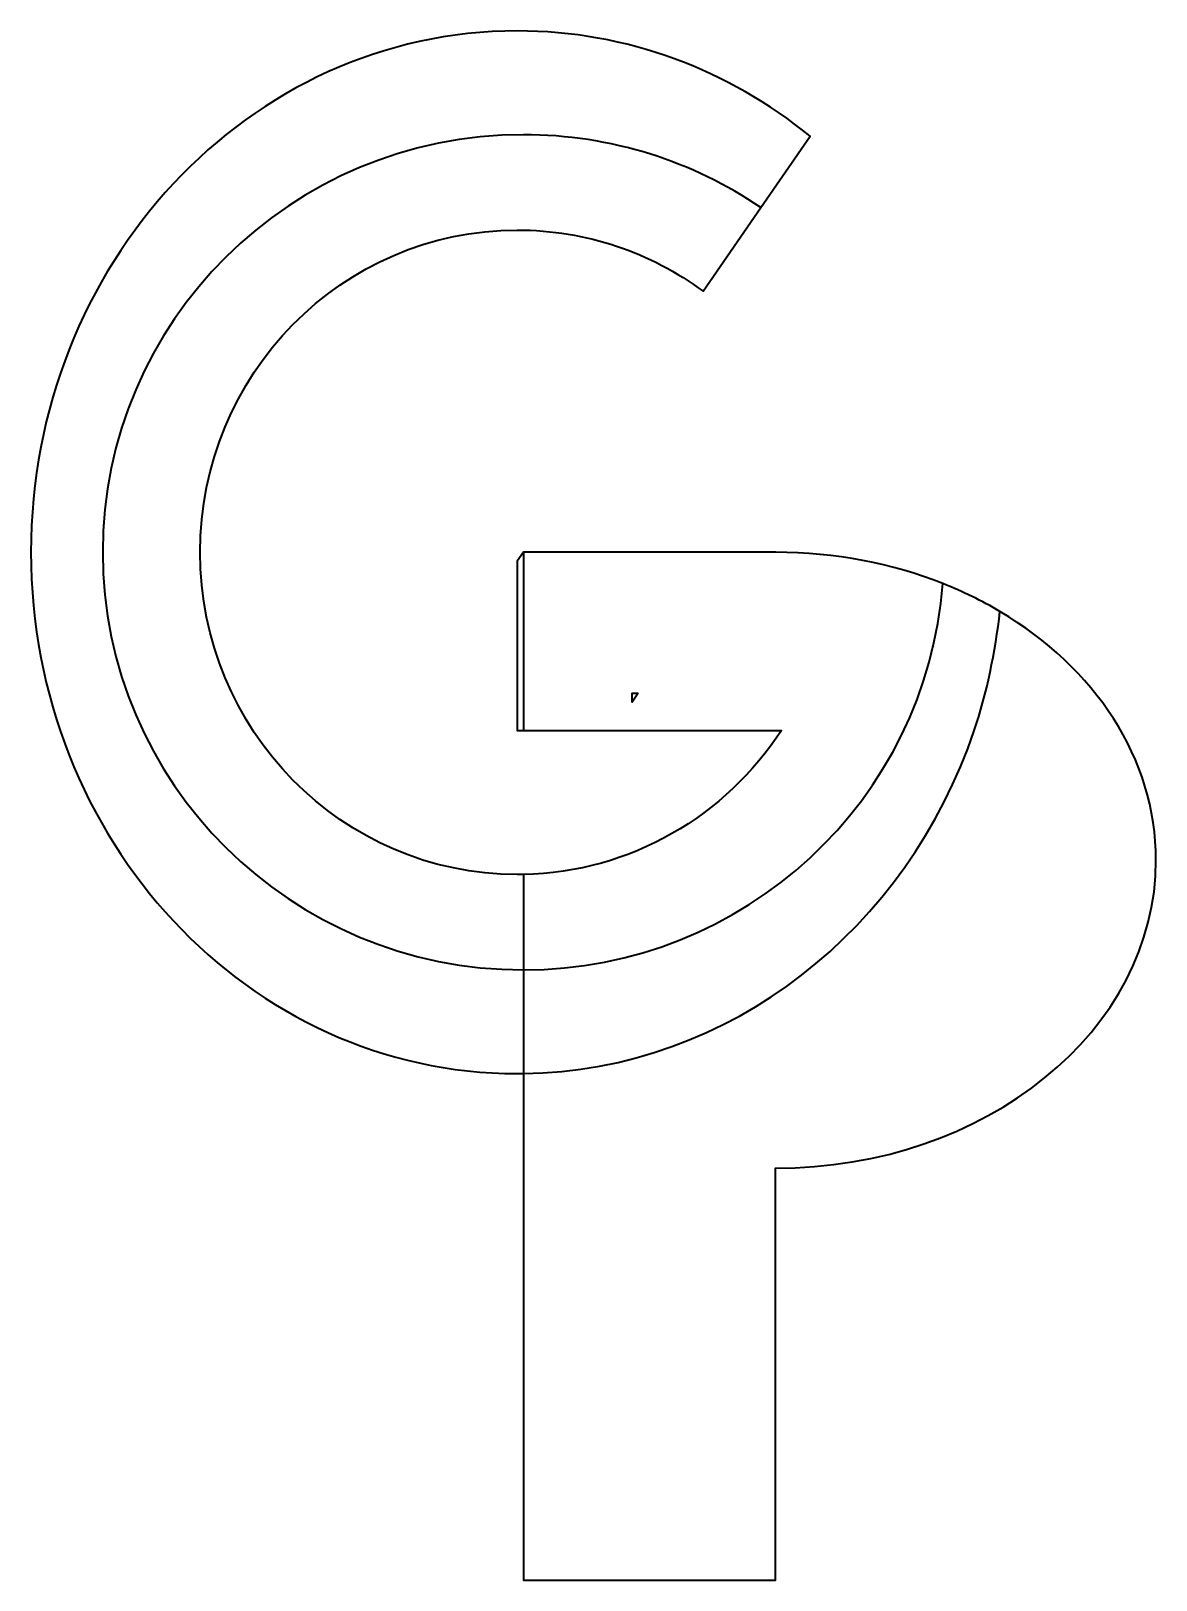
# Model space of a CAD drawing. Header units: inches. Extents: x 93 to 200, y 29 to 176.
import ezdxf

# ---------------------------------------------------------------- set-up
doc = ezdxf.new("R2010")
doc.units = ezdxf.units.IN
doc.header["$MEASUREMENT"] = 0
doc.layers.add('Layer 1', color=7, linetype='Continuous')

msp = doc.modelspace()

# ---------------------------------------------------------------- linework, layer by layer
at = {"layer": 'Layer 1', "color": 7, "lineweight": 35, "true_color": 0xffffff}
msp.add_lwpolyline([(150.84, 113.51), (150.26, 112.67), (150.26, 113.51), (150.84, 113.51)], dxfattribs=at)
msp.add_lwpolyline([(150.84, 113.51), (150.26, 112.67), (150.26, 113.51), (150.84, 113.51)], dxfattribs=at)
msp.add_lwpolyline([(150.84, 113.51), (150.26, 112.67), (150.26, 113.51), (150.84, 113.51)], dxfattribs=at)
at = {"layer": 'Layer 1', "color": 7, "lineweight": 35, "true_color": 0xf6f6f6}
msp.add_open_spline([(185.22, 121.28), (184.79, 117.48), (183.96, 113.46), (182.78, 109.98), (176.39, 91.13), (159.64, 77.61), (139.91, 77.35), (139.71, 77.35), (139.52, 77.35), (139.33, 77.35), (113.8, 77.35), (93.1, 99.54), (93.1, 126.91), (93.1, 154.29), (113.8, 176.48), (139.33, 176.48), (149.78, 176.48), (159.43, 172.76), (167.17, 166.48), (167.17, 166.48), (162.48, 159.68), (162.48, 159.68), (162.48, 159.68), (157.01, 151.73), (157.01, 151.73), (152.04, 155.4), (145.93, 157.55), (139.33, 157.55), (122.68, 157.55), (109.18, 143.83), (109.18, 126.91), (109.18, 109.99), (122.68, 96.27), (139.33, 96.27), (139.52, 96.27), (139.72, 96.27), (139.91, 96.28), (150.16, 96.47), (159.16, 101.87), (164.45, 109.98), (164.45, 109.98), (139.33, 109.98), (139.33, 109.98), (139.33, 109.98), (139.33, 126.07), (139.33, 126.07), (139.33, 126.07), (139.91, 126.91), (139.91, 126.91), (139.91, 126.91), (163.9, 126.91), (163.9, 126.91), (169.6, 126.91), (174.99, 125.84), (179.78, 123.94), (181.7, 123.18), (183.51, 122.29), (185.22, 121.28)], degree=3, knots=[0, 0, 0, 0, 1, 1, 1, 2, 2, 2, 3, 3, 3, 4, 4, 4, 5, 5, 5, 6, 6, 6, 7, 7, 7, 8, 8, 8, 9, 9, 9, 10, 10, 10, 11, 11, 11, 12, 12, 12, 13, 13, 13, 14, 14, 14, 15, 15, 15, 16, 16, 16, 17, 17, 17, 18, 18, 18, 19, 19, 19, 19], dxfattribs=at)
at = {"layer": 'Layer 1', "color": 18, "lineweight": 35, "true_color": 0x000000}
for points, knots in [([(179.78, 123.94), (178.25, 103.4), (160.98, 87.21), (139.91, 87.21), (117.82, 87.21), (99.92, 104.99), (99.92, 126.91), (99.92, 148.84), (117.82, 166.61), (139.91, 166.61), (148.28, 166.61), (156.06, 164.06), (162.48, 159.68), (162.48, 159.68), (157.01, 151.73), (157.01, 151.73), (152.04, 155.4), (145.93, 157.55), (139.33, 157.55), (122.68, 157.55), (109.18, 143.83), (109.18, 126.91), (109.18, 109.99), (122.68, 96.27), (139.33, 96.27), (139.52, 96.27), (139.72, 96.27), (139.91, 96.28), (150.16, 96.47), (159.16, 101.87), (164.45, 109.98), (164.45, 109.98), (139.33, 109.98), (139.33, 109.98), (139.33, 109.98), (139.33, 126.07), (139.33, 126.07), (139.33, 126.07), (139.91, 126.91), (139.91, 126.91), (139.91, 126.91), (163.9, 126.91), (163.9, 126.91), (169.6, 126.91), (174.99, 125.84), (179.78, 123.94)], [0, 0, 0, 0, 1, 1, 1, 2, 2, 2, 3, 3, 3, 4, 4, 4, 5, 5, 5, 6, 6, 6, 7, 7, 7, 8, 8, 8, 9, 9, 9, 10, 10, 10, 11, 11, 11, 12, 12, 12, 13, 13, 13, 14, 14, 14, 15, 15, 15, 15]), ([(200.05, 97.63), (200.05, 81.46), (183.87, 68.35), (163.89, 68.35), (163.89, 68.35), (163.89, 29.19), (163.89, 29.19), (163.89, 29.19), (139.91, 29.19), (139.91, 29.19), (139.91, 29.19), (139.91, 96.28), (139.91, 96.28), (150.16, 96.47), (159.16, 101.87), (164.45, 109.98), (164.45, 109.98), (139.91, 109.98), (139.91, 109.98), (139.91, 109.98), (139.91, 126.91), (139.91, 126.91), (139.91, 126.91), (163.89, 126.91), (163.89, 126.91), (169.6, 126.91), (174.99, 125.84), (179.78, 123.94), (181.7, 123.18), (183.51, 122.29), (185.22, 121.28), (194.21, 115.95), (200.05, 107.35), (200.05, 97.63)], [0, 0, 0, 0, 1, 1, 1, 2, 2, 2, 3, 3, 3, 4, 4, 4, 5, 5, 5, 6, 6, 6, 7, 7, 7, 8, 8, 8, 9, 9, 9, 10, 10, 10, 11, 11, 11, 11])]:
    msp.add_open_spline(points, degree=3, knots=knots, dxfattribs=at)

doc.saveas('drawing.dxf')
